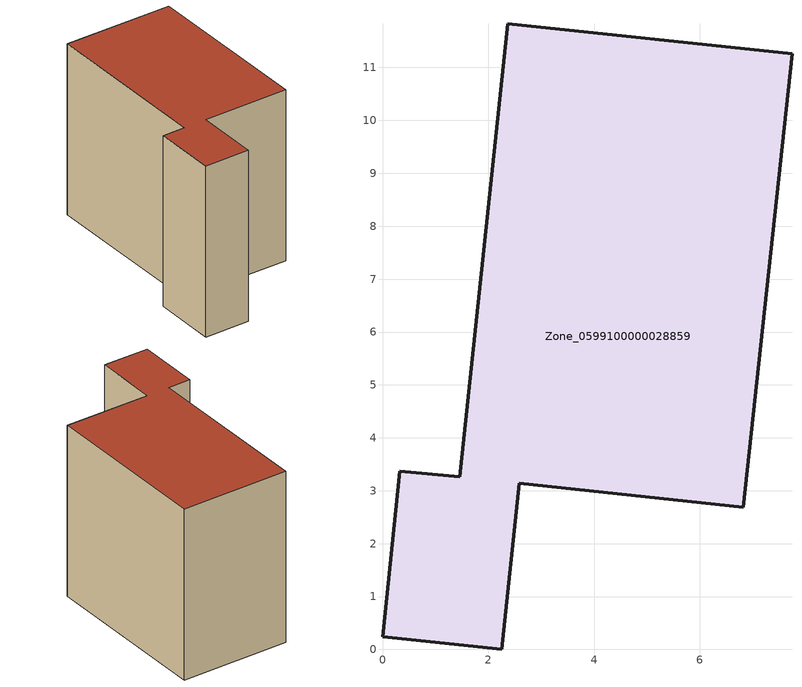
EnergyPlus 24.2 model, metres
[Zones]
Zone_0599100000028859
 floor ground (C_G): 2.25,0 0,0.24 0.33,3.37 1.46,3.26 2.37,11.83 7.74,11.26 6.82,2.69 2.58,3.14 z0
 wall outside (C_F): 1.46,3.26 0.33,3.37 0,0.24 2.25,0 2.58,3.14 6.82,2.69 7.74,11.26 2.37,11.83 1.46,3.26 z0:8.61
 roof outside (C_R): 7.74,11.26 2.37,11.83 1.46,3.26 0.33,3.37 0,0.24 2.25,0 2.58,3.14 6.82,2.69 z8.61
[BUILDING]
Pand.0599100000028859: North Axis=0; Terrain=City; Loads Convergence Tolerance Value=0.04; Temperature Convergence Tolerance Value=0.4; Solar Distribution=FullExterior; Maximum Number of Warmup Days=25; Minimum Number of Warmup Days=1
[Site:Location]
Rotterdam.The.Hague.AP_ZH_NLD Design_Conditions: Latitude=51.96; Longitude=4.45; Time Zone=1; Elevation=-4.5
[SITE:GROUNDTEMPERATURE:BUILDINGSURFACE]
18, 18, 18, 18, 18, 18, 18, 18, 18, 18, 18, 18
[MATERIAL] Thermal Absorptance=0.9; Solar Absorptance=0.7; Visible Absorptance=0.7
Name | Roughness | Thickness | Conductivity | Density | Specific Heat
G.TI.1975-1991 | MediumSmooth | 0.15 | 0.288461 | 540 | 1210
F.TI.1975-1991 | Rough | 0.3 | 0.230769 | 1920 | 840
R.TI.1975-1991 | MediumRough | 0.2 | 0.153846 | 1500 | 1000
[CONSTRUCTION]
C_G: G.TI.1975-1991
C_F: F.TI.1975-1991
C_R: R.TI.1975-1991
[ZONE]
Zone_0599100000028859: Type=1; Multiplier=1; Ceiling Height=Autocalculate; Volume=Autocalculate; Floor Area=autocalculate; Part of Total Floor Area=Yes
[ZONEINFILTRATION:DESIGNFLOWRATE]
Infil_Zone_0599100000028859: Zone or ZoneList or Space or SpaceList=Zone_0599100000028859; Schedule=AlwaysOn; Design Flow Rate Calculation Method=Flow/Area; Flow Rate per Floor Area=0.003; Constant Term Coefficient=1; Temperature Term Coefficient=0; Velocity Term Coefficient=0; Velocity Squared Term Coefficient=0
[HVACTEMPLATE:ZONE:IDEALLOADSAIRSYSTEM]
Zone_0599100000028859: Maximum Heating Supply Air Temperature=50; Minimum Cooling Supply Air Temperature=13; Maximum Heating Supply Air Humidity Ratio=0.0156; Minimum Cooling Supply Air Humidity Ratio=0.0077; Heating Limit=NoLimit; Cooling Limit=NoLimit; Dehumidification Control Type=ConstantSensibleHeatRatio; Cooling Sensible Heat Ratio=0.7; Dehumidification Setpoint=60; Humidification Control Type=None; Humidification Setpoint=30; Outdoor Air Method=None; Outdoor Air Flow Rate per Person=0.00944; Outdoor Air Flow Rate per Zone Floor Area=0; Outdoor Air Flow Rate per Zone=0; Demand Controlled Ventilation Type=None; Outdoor Air Economizer Type=NoEconomizer; Heat Recovery Type=None; Sensible Heat Recovery Effectiveness=0.7; Latent Heat Recovery Effectiveness=0.65
[ZONECONTROL:THERMOSTAT]
ThermostatControl_Zone_0599100000028859: Zone or ZoneList=Zone_0599100000028859; Control Type Schedule=DualSetpointControlType; Control 1=Thermostat_Zone_0599100000028859; Temperature Difference Between Cutout And Setpoint=0
[THERMOSTATSETPOINT:DUALSETPOINT]
Thermostat_Zone_0599100000028859: Heating Setpoint Temperature Schedule=HeatingSetpoint_Zone_0599100000028859; Cooling Setpoint Temperature Schedule=CoolingSetpoint_Zone_0599100000028859
[SCHEDULE:COMPACT]
HeatingSetpoint_Zone_0599100000028859: Through: 12/31, For: AllDays, Until: 24:00, 21
CoolingSetpoint_Zone_0599100000028859: Through: 12/31, For: AllDays, Until: 24:00, 24
DualSetpointControlType: Through: 12/31, For: AllDays, Until: 24:00, 4
AlwaysOn: Through: 12/31, For: AllDays, Until: 24:00, 1
